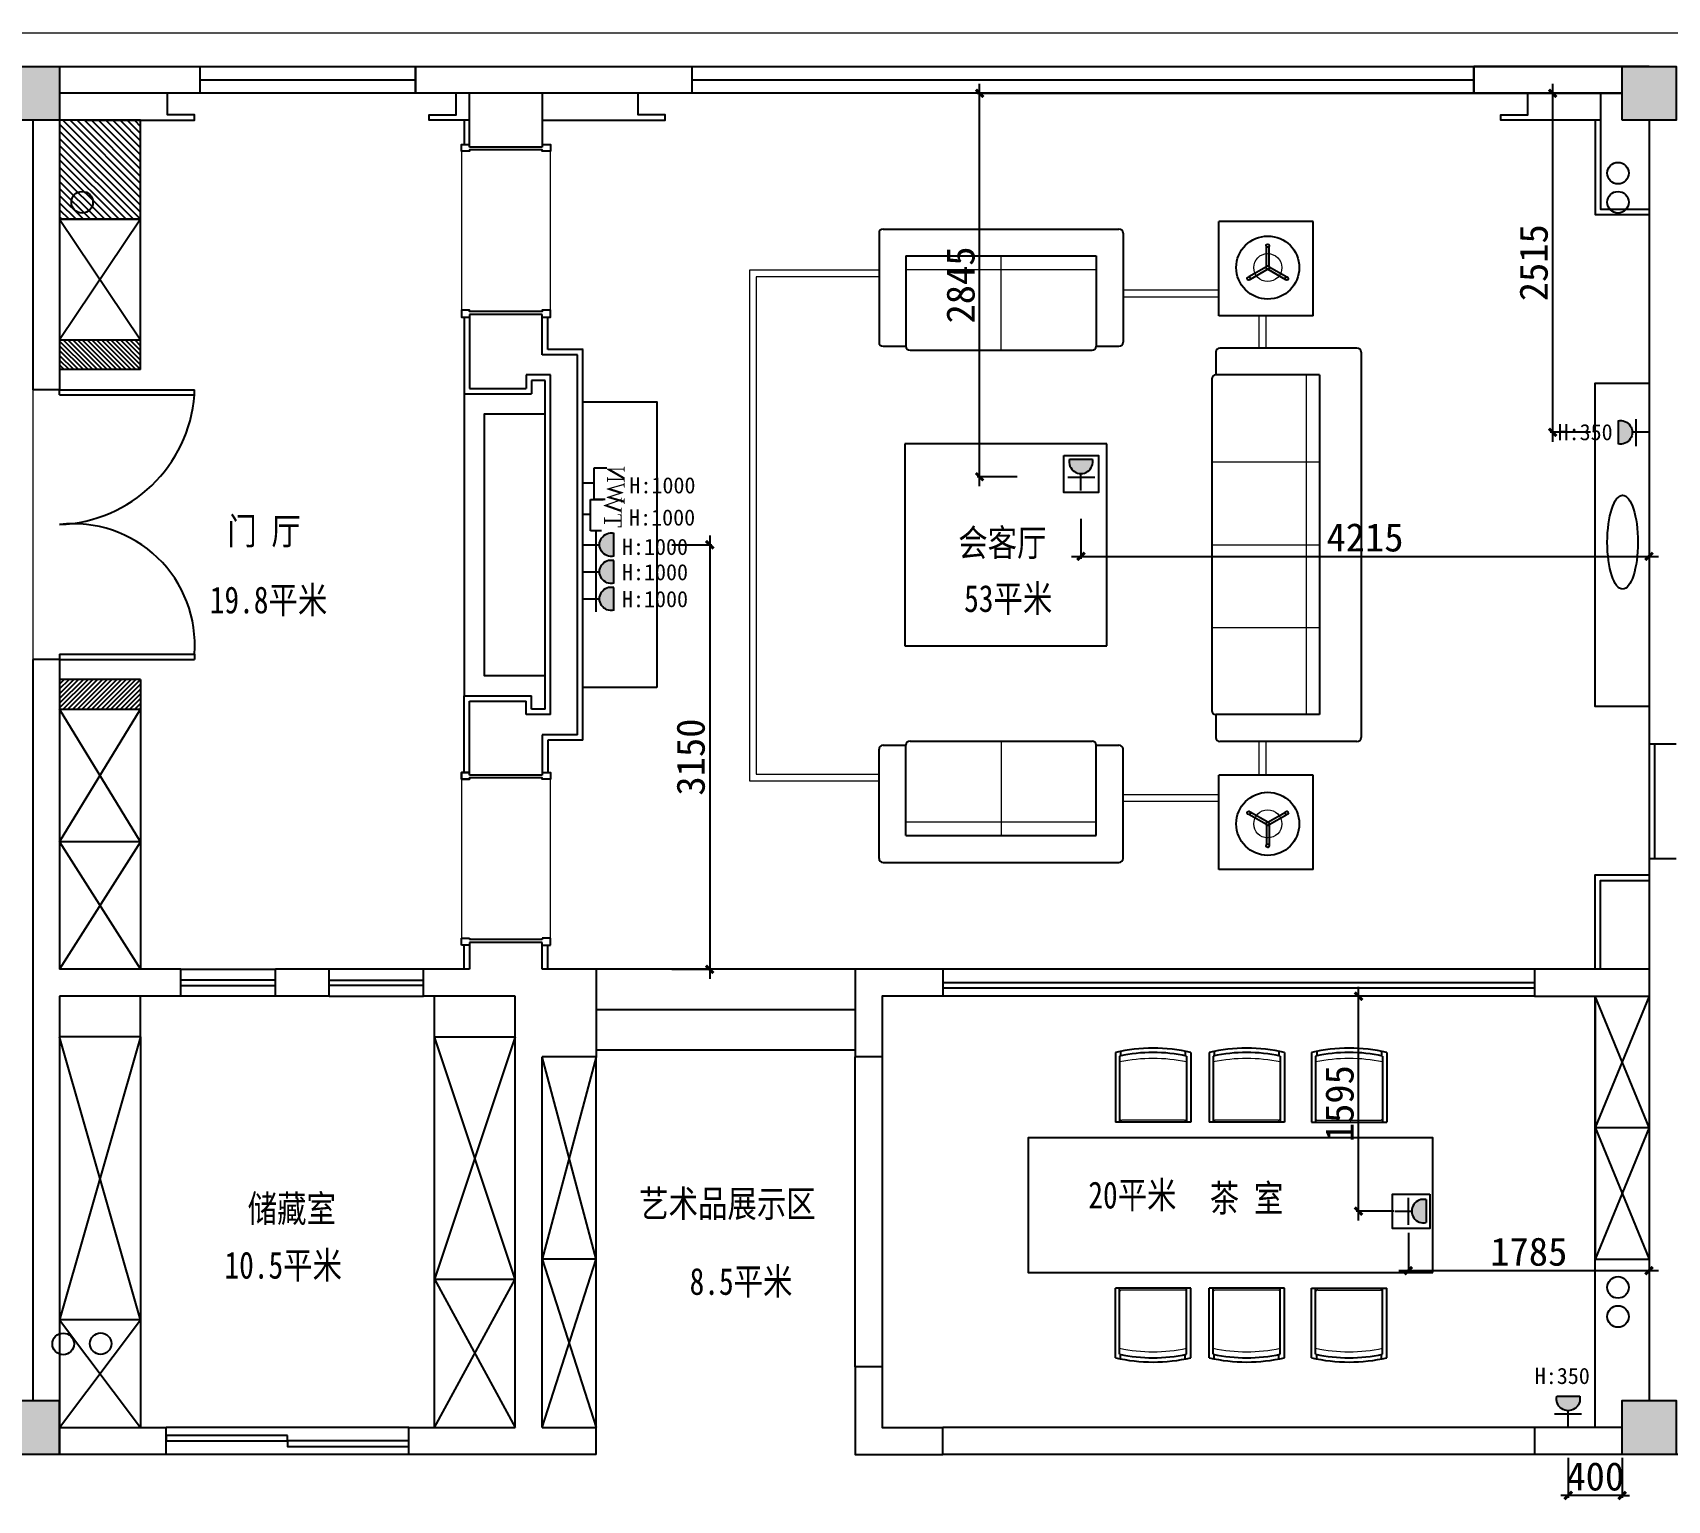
# Model space of a CAD drawing. Header units: millimetres. Extents: x 561810 to 956823, y -438984 to -391712.
# Drawn here: x 878064 to 890189, y -403083 to -392193 of the extents above; entities that cross this region are included whole.
import ezdxf

# ---------------------------------------------------------------- set-up
doc = ezdxf.new("R2010")
doc.units = ezdxf.units.MM
doc.header["$LTSCALE"] = 10
doc.header["$MEASUREMENT"] = 0
doc.linetypes.add('DASHED2', pattern=[9.525, 6.35, -3.175])
doc.linetypes.add('HIDDEN2', pattern=[4.7625, 3.175, -1.5875])
doc.layers.get('0').update_dxf_attribs({"linetype": 'CONTINUOUS'})
doc.layers.get('DEFPOINTS').update_dxf_attribs({"color": 1, "linetype": 'CONTINUOUS'})
for name, color, linetype in [('6-P插座', 4, 'CONTINUOUS'), ('6-P插座图例', 4, 'CONTINUOUS'), ('COLUMN', 7, 'CONTINUOUS'), ('PUB_HATCH', 144, 'CONTINUOUS'), ('WALL', 7, 'CONTINUOUS'), ('WINDOW', 4, 'CONTINUOUS'), ('吊顶字', 250, 'CONTINUOUS'), ('填充', 8, 'CONTINUOUS'), ('墙', 7, 'CONTINUOUS')]:
    doc.layers.add(name, color=color, linetype=linetype)
doc.layers.add('细线', color=250, linetype='CONTINUOUS', lineweight=5)
doc.styles.add('12', font='', dxfattribs={"width": 0.8})
doc.styles.add('321', font='', dxfattribs={"width": 0.85})
doc.styles.add('宋体', font='')
doc.styles.add('施洛华标注样式', font='')
doc.styles.get('12').set_extended_font_data('SimSun')
doc.styles.get('321').set_extended_font_data('SimSun')
doc.styles.get('宋体').set_extended_font_data('SimSun')
doc.styles.get('施洛华标注样式').set_extended_font_data('SimSun')
doc.dimstyles.new('外标尺寸', dxfattribs={"dimscale": 70, "dimtxt": 3, "dimasz": 0.8, "dimexe": 0.25, "dimexo": 1, "dimgap": 0.5, "dimtad": 1, "dimdec": 0, "dimtxsty": '施洛华标注样式', "dimblk": 'ARCHTICK', "dimcen": 1.5, "dimdle": 1, "dimclrd": 250, "dimclre": 250, "dimclrt": 62, "dimadec": 0, "dimazin": 0, "dimtfac": 1, "dimtdec": 0, "dimtix": 1, "dimtmove": 1, "dimatfit": 3, "dimldrblk": 'ARCHTICK', "dimfxl": 0, "dimarcsym": 0})

# ---------------------------------------------------------------- blocks, each defined once
blk = doc.blocks.new('4')
at = {"layer": '6-P插座图例'}
h = blk.add_hatch(color=4, dxfattribs=at)
edge = h.paths.add_edge_path()
edge.add_ellipse((223569, -308614), major_axis=(0, 79.4), ratio=1, start_angle=-12.7447, end_angle=192.7446)
edge.add_line((223586, -308691), (223586, -308536))
at = {"layer": '6-P插座图例', "color": 4}
for p, q in [((223466, -308525), (223466, -308707)), ((223586, -308536), (223586, -308691)), ((223376, -308614), (223490, -308614))]:
    blk.add_line(p, q, dxfattribs=at)
blk.add_ellipse((223569, -308614), major_axis=(0, 79.4), ratio=1, start_param=-0.222437, end_param=3.364029, dxfattribs=at)
blk = doc.blocks.new('tv')
at = {"layer": '6-P插座', "color": 4}
for p, q in [((250557, -52705), (250557, -52613)), ((250323, -52625), (250323, -52705)), ((250323, -52705), (250557, -52705)), ((250445, -52705), (250445, -52769))]:
    blk.add_line(p, q, dxfattribs=at)
at = {"layer": '6-P插座', "color": 4, "insert": (250348, -52474), "char_height": 130.91, "width": 956.89, "attachment_point": 1, "style": '321'}
blk.add_mtext('{\\fDutch801 XBd BT|b0|i0|c0|p18;TV}', dxfattribs=at)
blk = doc.blocks.new('HSDFS')
at = {"layer": '6-P插座', "color": 4}
for p, q in [((449796, -697547), (449704, -697547)), ((449796, -697781), (449796, -697547)), ((449795, -697660), (449887, -697660)), ((449716, -697781), (449796, -697781))]:
    blk.add_line(p, q, dxfattribs=at)
at = {"layer": '6-P插座', "color": 4, "insert": (449571, -697814), "char_height": 130.91, "width": 956.89, "attachment_point": 1, "rotation": 90, "style": '321'}
blk.add_mtext('{\\fDutch801 XBd BT|b0|i0|c0|p18;WN}', dxfattribs=at)
blk = doc.blocks.new('_ARCHTICK')
at = {"color": 0, "linetype": 'ByBlock', "const_width": 0.4}
blk.add_lwpolyline([(-0.5, -0.5), (0.5, 0.5)], dxfattribs=at)
blk = doc.blocks.new('*D34')
at = {"color": 250, "lineweight": -2}
for p, q in [((882806, -395993), (883103, -395993)), ((883086, -395923), (883086, -399213)), ((882806, -399143), (883103, -399143))]:
    blk.add_line(p, q, dxfattribs=at)
at = {"layer": 'DEFPOINTS', "color": 0}
for p in [(882243, -395993), (882517, -399143), (883086, -399143)]:
    blk.add_point(p, dxfattribs=at)
at = {"color": 250, "lineweight": -2, "xscale": 56, "yscale": 56, "zscale": 56}
for p, rotation in [((883086, -395993), 90), ((883086, -399143), 270)]:
    blk.add_blockref('_ARCHTICK', p, dxfattribs=dict(at, rotation=rotation))
at = {"color": 62, "insert": (882946, -397568), "char_height": 210, "attachment_point": 5, "rotation": 90, "style": '施洛华标注样式'}
blk.add_mtext('3150', dxfattribs=at)
blk = doc.blocks.new('*D35')
at = {"color": 250, "lineweight": -2}
for p, q in [((885088, -395558), (885088, -392573)), ((885368, -392643), (885071, -392643)), ((885368, -395488), (885071, -395488))]:
    blk.add_line(p, q, dxfattribs=at)
at = {"layer": 'DEFPOINTS', "color": 0}
for p in [(885088, -392643), (885842, -392643), (885842, -395488)]:
    blk.add_point(p, dxfattribs=at)
at = {"color": 250, "lineweight": -2, "xscale": 56, "yscale": 56, "zscale": 56}
for p, rotation in [((885088, -392643), 90), ((885088, -395488), 270)]:
    blk.add_blockref('_ARCHTICK', p, dxfattribs=dict(at, rotation=rotation))
at = {"color": 62, "insert": (884948, -394065), "char_height": 210, "attachment_point": 5, "rotation": 90, "style": '施洛华标注样式'}
blk.add_mtext('2845', dxfattribs=at)
blk = doc.blocks.new('*D36')
at = {"color": 250, "lineweight": -2}
for p, q in [((885840, -395799), (885840, -396096)), ((890054, -395799), (890054, -396096)), ((885770, -396079), (890124, -396079))]:
    blk.add_line(p, q, dxfattribs=at)
at = {"layer": 'DEFPOINTS', "color": 0}
for p in [(885840, -395490), (890054, -395490), (890054, -396079)]:
    blk.add_point(p, dxfattribs=at)
at = {"color": 250, "lineweight": -2, "xscale": 56, "yscale": 56, "zscale": 56, "rotation": 180}
blk.add_blockref('_ARCHTICK', (885840, -396079), dxfattribs=at)
at = {"color": 250, "lineweight": -2, "xscale": 56, "yscale": 56, "zscale": 56}
blk.add_blockref('_ARCHTICK', (890054, -396079), dxfattribs=at)
at = {"color": 62, "insert": (887947, -395939), "char_height": 210, "attachment_point": 5, "style": '施洛华标注样式'}
blk.add_mtext('4215', dxfattribs=at)
blk = doc.blocks.new('*D37')
at = {"color": 250, "lineweight": -2}
for p, q in [((889339, -395228), (889339, -392573)), ((889619, -392643), (889321, -392643)), ((889619, -395158), (889321, -395158))]:
    blk.add_line(p, q, dxfattribs=at)
at = {"layer": 'DEFPOINTS', "color": 0}
for p in [(889339, -392643), (889801, -392643), (889956, -395158)]:
    blk.add_point(p, dxfattribs=at)
at = {"color": 250, "lineweight": -2, "xscale": 56, "yscale": 56, "zscale": 56}
for p, rotation in [((889339, -392643), 90), ((889339, -395158), 270)]:
    blk.add_blockref('_ARCHTICK', p, dxfattribs=dict(at, rotation=rotation))
at = {"color": 62, "insert": (889199, -393900), "char_height": 210, "attachment_point": 5, "rotation": 90, "style": '施洛华标注样式'}
blk.add_mtext('2515', dxfattribs=at)
blk = doc.blocks.new('*D38')
at = {"color": 250, "lineweight": -2}
for p, q in [((887899, -401008), (887899, -399273)), ((888162, -399343), (887881, -399343)), ((888162, -400938), (887881, -400938))]:
    blk.add_line(p, q, dxfattribs=at)
at = {"layer": 'DEFPOINTS', "color": 0}
for p in [(887899, -399343), (888232, -399343), (888232, -400938)]:
    blk.add_point(p, dxfattribs=at)
at = {"color": 250, "lineweight": -2, "xscale": 56, "yscale": 56, "zscale": 56}
for p, rotation in [((887899, -399343), 90), ((887899, -400938), 270)]:
    blk.add_blockref('_ARCHTICK', p, dxfattribs=dict(at, rotation=rotation))
at = {"color": 62, "insert": (887759, -400140), "char_height": 210, "attachment_point": 5, "rotation": 90, "style": '施洛华标注样式'}
blk.add_mtext('1595', dxfattribs=at)
blk = doc.blocks.new('*D39')
at = {"color": 250, "lineweight": -2}
for p, q in [((888269, -401099), (888269, -401396)), ((890054, -401099), (890054, -401396)), ((888199, -401379), (890124, -401379))]:
    blk.add_line(p, q, dxfattribs=at)
at = {"layer": 'DEFPOINTS', "color": 0}
for p in [(888269, -400939), (890054, -400939), (890054, -401379)]:
    blk.add_point(p, dxfattribs=at)
at = {"color": 250, "lineweight": -2, "xscale": 56, "yscale": 56, "zscale": 56, "rotation": 180}
blk.add_blockref('_ARCHTICK', (888269, -401379), dxfattribs=at)
at = {"color": 250, "lineweight": -2, "xscale": 56, "yscale": 56, "zscale": 56}
blk.add_blockref('_ARCHTICK', (890054, -401379), dxfattribs=at)
at = {"color": 62, "insert": (889162, -401239), "char_height": 210, "attachment_point": 5, "style": '施洛华标注样式'}
blk.add_mtext('1785', dxfattribs=at)
blk = doc.blocks.new('*D874')
at = {"color": 250, "lineweight": -2}
for p, q in [((889455, -402767), (889455, -403065)), ((889854, -402767), (889854, -403065)), ((889455, -403047), (889399, -403047)), ((889854, -403047), (889455, -403047)), ((889854, -403047), (889910, -403047))]:
    blk.add_line(p, q, dxfattribs=at)
at = {"layer": 'DEFPOINTS', "color": 0}
for p in [(889455, -402543), (889854, -402543), (889455, -403047)]:
    blk.add_point(p, dxfattribs=at)
at = {"color": 250, "lineweight": -2, "xscale": 56, "yscale": 56, "zscale": 56}
blk.add_blockref('_ARCHTICK', (889455, -403047), dxfattribs=at)
at = {"color": 250, "lineweight": -2, "xscale": 56, "yscale": 56, "zscale": 56, "rotation": 180}
blk.add_blockref('_ARCHTICK', (889854, -403047), dxfattribs=at)
at = {"color": 62, "insert": (889655, -402907), "char_height": 210, "attachment_point": 5, "style": '施洛华标注样式'}
blk.add_mtext('400', dxfattribs=at)

msp = doc.modelspace()

# ---------------------------------------------------------------- hatches: boundary and pattern name
h = msp.add_hatch()
h.set_pattern_fill('ANSI31', color=250, scale=200, style=0)
h.set_pattern_definition([(135, (878864.32, -394692.755), (17.6777, 17.6777), [])])
h.paths.add_polyline_path([(878264.3, -394692.8), (878264.3, -394472.8), (878864.3, -394472.8), (878864.3, -394692.8)])
h = msp.add_hatch()
h.set_pattern_fill('ANSI31', color=250, scale=200, style=0)
h.set_pattern_definition([(225, (878864.32, -396992.755), (17.6777, -17.6777), [])])
h.paths.add_polyline_path([(878264.3, -396992.8), (878264.3, -397212.8), (878864.3, -397212.8), (878864.3, -396992.8)])
at = {"layer": 'PUB_HATCH'}
h = msp.add_hatch(color=256, dxfattribs=at)
h.paths.add_polyline_path([(877864.3, -392842.8), (877864.3, -392442.8), (878264.3, -392442.8), (878264.3, -392842.8)])
h.paths.add_polyline_path([(889854.3, -392842.8), (889854.3, -392442.8), (890254.3, -392442.8), (890254.3, -392842.8)])
h.paths.add_polyline_path([(889854.3, -402742.8), (889854.3, -402342.8), (890254.3, -402342.8), (890254.3, -402742.8)])
h.paths.add_polyline_path([(877864.3, -402742.8), (877864.3, -402342.8), (878264.3, -402342.8), (878264.3, -402742.8)])
at = {"layer": '墙'}
h = msp.add_hatch(dxfattribs=at)
h.set_pattern_fill('ANSI31', color=250, scale=300, style=0)
h.set_pattern_definition([(135, (878864.32, -393577.755), (26.5165, 26.5165), [])])
h.paths.add_polyline_path([(878864.3, -392842.8), (878264.3, -392842.8), (878264.3, -393577.8), (878864.3, -393577.8)])

# ---------------------------------------------------------------- linework, layer by layer
for p, q in [((880904.3, -392442.8), (880904.3, -392642.8)), ((880904.3, -392442.8), (882954.5, -392442.8)), ((888754.5, -392442.8), (888754.5, -392642.8)), ((882954.5, -392642.8), (880904.3, -392642.8))]:
    msp.add_line(p, q)
at = {"color": 250}
for p, q in [((878864.3, -393577.8), (878264.3, -394472.8)), ((878264.3, -393577.8), (878864.3, -394472.8)), ((878264.3, -398196.3), (878864.3, -397212.8)), ((878864.3, -398196.3), (878264.3, -397212.8)), ((878864.3, -398196.3), (878264.3, -398196.3)), ((878264.3, -398196.3), (878864.3, -399142.8)), ((878864.3, -398196.3), (878264.3, -399142.8)), ((889204.3, -399142.8), (884814.3, -399142.8)), ((889204.3, -399342.8), (884814.3, -399342.8)), ((890054.3, -400317.8), (889654.3, -399342.8)), ((890054.3, -399342.8), (889654.3, -400317.8)), ((884164.4, -402092.8), (884164.4, -399792.8)), ((884364.4, -399792.8), (884364.4, -402092.8)), ((889654.3, -400317.8), (890054.3, -400317.8)), ((890054.3, -400317.8), (889654.3, -401292.8)), ((889654.3, -400317.8), (890054.3, -401292.8)), ((882244.5, -401292.8), (881844.3, -401292.8)), ((889204.3, -402542.8), (884814.3, -402542.8)), ((889204.3, -402742.8), (884814.3, -402742.8))]:
    msp.add_line(p, q, dxfattribs=at)
for points in [[(878864.3, -399642.8), (878264.3, -401742.8), (878864.3, -402542.8)], [(878264.3, -402542.8), (878864.3, -401742.8), (878264.3, -399642.8)], [(881644.3, -399642.8), (881044.3, -401442.8), (881644.3, -402542.8)], [(881044.3, -402542.8), (881644.3, -401442.8), (881044.3, -399642.8)], [(882244.5, -399792.8), (881844.3, -401292.8), (882244.5, -402542.8)], [(881844.3, -402542.8), (882244.5, -401292.8), (881844.3, -399792.8)]]:
    msp.add_lwpolyline(points, dxfattribs=at)
at = {"layer": '6-P插座图例', "color": 4}
for points in [[(885713.9, -395329.5), (885969.9, -395329.5), (885969.9, -395606), (885713.9, -395606)], [(888428.3, -400811.2), (888428.3, -401067.1), (888151.8, -401067.1), (888151.8, -400811.2)]]:
    msp.add_lwpolyline(points, close=True, dxfattribs=at)
at = {"layer": 'COLUMN'}
msp.add_line((878264.3, -402742.8), (878264.3, -402342.8), dxfattribs=at)
at = {"layer": 'WALL'}
for p, q in [((878264.3, -392442.8), (879304.3, -392442.8)), ((879304.3, -392442.8), (879304.3, -392642.8)), ((880904.3, -392642.8), (880904.3, -392442.8)), ((882954.5, -392442.8), (882954.5, -392642.8)), ((885364.2, -392442.8), (889854.3, -392442.8)), ((890054.3, -392442.8), (888754.5, -392442.8)), ((888754.5, -392642.8), (888754.5, -392442.8)), ((879304.3, -392642.8), (878264.3, -392642.8)), ((881304.3, -393042.8), (881304.3, -392642.8)), ((881844.3, -392642.8), (881844.3, -393042.8)), ((885364.2, -392642.8), (889854.3, -392642.8)), ((889854.3, -392642.8), (888754.5, -392642.8)), ((878064.3, -392842.8), (878064.3, -394842.8)), ((878264.3, -392842.8), (878264.3, -394842.8)), ((890054.3, -392842.8), (890054.3, -397472.8)), ((881504.3, -393042.8), (881304.3, -393042.8)), ((881844.3, -393042.8), (881504.3, -393042.8)), ((881304.3, -394282.8), (881304.3, -394832.8)), ((881844.3, -394282.8), (881304.3, -394282.8)), ((881844.3, -394582.8), (881844.3, -394282.8)), ((882106.4, -394582.8), (881844.3, -394582.8)), ((882104.5, -397402.8), (882104.5, -394582.8)), ((881904.5, -394732.8), (881724.5, -394732.8)), ((881724.5, -394732.8), (881724.5, -394832.8)), ((881904.5, -397252.8), (881904.5, -394732.8)), ((878264.3, -394842.8), (878064.3, -394842.8)), ((881304.3, -394832.8), (881724.5, -394832.8)), ((878064.3, -396842.8), (878064.3, -402342.8)), ((878264.3, -396842.8), (878064.3, -396842.8)), ((878264.3, -396842.8), (878264.3, -399142.8)), ((881304.3, -397702.8), (881304.3, -397152.8)), ((881304.3, -397152.8), (881724.5, -397152.8)), ((881724.5, -397252.8), (881724.5, -397152.8)), ((881904.5, -397252.8), (881724.5, -397252.8)), ((882104.5, -397402.8), (881844.3, -397402.8)), ((881844.3, -397402.8), (881844.3, -397702.8)), ((890254.3, -397472.8), (890054.3, -397472.8)), ((881844.3, -397702.8), (881304.3, -397702.8)), ((890054.3, -398322.8), (890054.3, -402342.8)), ((890254.3, -398322.8), (890054.3, -398322.8)), ((881304.3, -398942.8), (881304.3, -399142.8)), ((881504.3, -398942.8), (881304.3, -398942.8)), ((881844.3, -398942.8), (881504.3, -398942.8)), ((881844.3, -399142.8), (881844.3, -398942.8)), ((879164.3, -399142.8), (878264.3, -399142.8)), ((879164.3, -399342.8), (879164.3, -399142.8)), ((880264.3, -399142.8), (879864.3, -399142.8)), ((879864.3, -399342.8), (879864.3, -399142.8)), ((880264.3, -399342.8), (880264.3, -399142.8)), ((881304.3, -399142.8), (880964.3, -399142.8)), ((880964.3, -399342.8), (880964.3, -399142.8)), ((882244.5, -399142.8), (881844.3, -399142.8)), ((882244.5, -399142.8), (882244.5, -399792.8)), ((884814.3, -399142.8), (884814.3, -399342.8)), ((889204.3, -399142.8), (889204.3, -399342.8)), ((890054.3, -399142.8), (889204.3, -399142.8)), ((878264.3, -399342.8), (878264.3, -402342.8)), ((879164.3, -399342.8), (878264.3, -399342.8)), ((880264.3, -399342.8), (879864.3, -399342.8)), ((881644.3, -399342.8), (880964.3, -399342.8)), ((881644.3, -402542.8), (881644.3, -399342.8)), ((889204.3, -399342.8), (890054.3, -399342.8)), ((881844.3, -402542.8), (881844.3, -399792.8)), ((882244.5, -399792.8), (881844.3, -399792.8)), ((884364.4, -399792.8), (884164.4, -399792.8)), ((884364.4, -402092.8), (884164.4, -402092.8)), ((878264.3, -402542.8), (879054.8, -402542.8)), ((879054.8, -402742.8), (879054.8, -402542.8)), ((880854.6, -402742.8), (880854.6, -402542.8)), ((880854.6, -402542.8), (881644.3, -402542.8)), ((881844.3, -402542.8), (882244.5, -402542.8)), ((882244.5, -402742.8), (882244.5, -402542.8)), ((884814.3, -402742.8), (884814.3, -402542.8)), ((889854.3, -402542.8), (889204.3, -402542.8)), ((889204.3, -402542.8), (889204.3, -402742.8)), ((879054.8, -402742.8), (877864.3, -402742.8)), ((882244.5, -402742.8), (880854.6, -402742.8)), ((890834.3, -402742.8), (889204.3, -402742.8))]:
    msp.add_line(p, q, dxfattribs=at)
for points in [[(877864.3, -392842.8), (877864.3, -392442.8), (878264.3, -392442.8), (878264.3, -392842.8), (877864.3, -392842.8)], [(889854.3, -392842.8), (889854.3, -392442.8), (890254.3, -392442.8), (890254.3, -392842.8), (889854.3, -392842.8)], [(884814.3, -399142.8), (884164.4, -399142.8), (884164.4, -399792.8)], [(884814.3, -399342.8), (884364.4, -399342.8), (884364.4, -399792.8)], [(884164.4, -402092.8), (884164.4, -402742.8), (884814.3, -402742.8)], [(884364.4, -402092.8), (884364.4, -402542.8), (884814.3, -402542.8)], [(877864.3, -402742.8), (877864.3, -402342.8), (878264.3, -402342.8), (878264.3, -402742.8), (877864.3, -402742.8)], [(889854.3, -402742.8), (889854.3, -402342.8), (890254.3, -402342.8), (890254.3, -402742.8), (889854.3, -402742.8)]]:
    msp.add_lwpolyline(points, dxfattribs=at)
at = {"layer": 'WINDOW'}
for p, q in [((879304.3, -392442.8), (880904.3, -392442.8)), ((882954.5, -392442.8), (888754.5, -392442.8)), ((879304.3, -392542.8), (880904.3, -392542.8)), ((882954.5, -392542.8), (888754.5, -392542.8)), ((880904.3, -392642.8), (879304.3, -392642.8)), ((888754.5, -392642.8), (882954.5, -392642.8)), ((878264.3, -394880.3), (878264.3, -394842.8)), ((878264.3, -396805.3), (878264.3, -396842.8)), ((890054.3, -397472.8), (890054.3, -398322.8)), ((890094.3, -397472.8), (890094.3, -398322.8)), ((879164.3, -399142.8), (879864.3, -399142.8)), ((880964.3, -399142.8), (880264.3, -399142.8)), ((879864.3, -399222.8), (879164.3, -399222.8)), ((879164.3, -399262.8), (879864.3, -399262.8)), ((880264.3, -399222.8), (880964.3, -399222.8)), ((880964.3, -399262.8), (880264.3, -399262.8)), ((889204.3, -399242.8), (884814.3, -399242.8)), ((879864.3, -399342.8), (879164.3, -399342.8)), ((880264.3, -399342.8), (880964.3, -399342.8)), ((889204.3, -399282.8), (884814.3, -399282.8))]:
    msp.add_line(p, q, dxfattribs=at)
at = {"layer": 'WINDOW', "color": 250}
for p, q in [((878264.3, -394842.8), (879264.6, -394842.8)), ((878264.3, -394880.3), (879264.6, -394880.3)), ((879264.6, -394880.3), (879264.6, -394842.8)), ((878264.3, -396805.3), (879264.6, -396805.3)), ((878264.3, -396842.8), (879264.6, -396842.8)), ((879264.6, -396805.3), (879264.6, -396842.8))]:
    msp.add_line(p, q, dxfattribs=at)
at = {"layer": 'WINDOW'}
for points in [[(879954.6, -402602.8), (879054.6, -402602.8), (879054.6, -402642.8), (879954.6, -402642.8), (879954.6, -402602.8)], [(880854.6, -402642.8), (879954.6, -402642.8), (879954.6, -402682.8), (880854.6, -402682.8), (880854.6, -402642.8)]]:
    msp.add_lwpolyline(points, dxfattribs=at)
for centre in [(889823.8, -393234.9), (878431.2, -393450.9), (889823.8, -393450.9), (889823.8, -401503.4), (889823.8, -401719.4), (878290.8, -401922.8, -2150003), (878568.8, -401920.8, -2150003)]:
    msp.add_circle(centre, 80, dxfattribs=at)
at = {"layer": 'WINDOW', "color": 250}
for centre, radius, start, end in [((878223.5, -394799.6), 1044, 272.24162, 355.56845), ((878366.8, -396737), 900.1, 355.64995, 96.53998)]:
    msp.add_arc(centre, radius, start, end, dxfattribs=at)
at = {"layer": '填充', "color": 142, "ltscale": 0.01}
for p, q in [((878864.3, -392842.8), (878464.3, -392842.8)), ((881264.3, -392842.8), (881264.3, -393022.8)), ((881264.3, -394302.8), (881264.3, -394872.8)), ((881884.3, -394542.8), (881884.3, -394302.8)), ((882146.4, -394542.8), (881884.3, -394542.8)), ((882144.5, -397442.8), (882144.5, -394542.8)), ((881864.5, -394772.8), (881764.5, -394772.8)), ((881764.5, -394772.8), (881764.5, -394872.8)), ((881864.5, -397212.8), (881864.5, -394772.8)), ((881264.3, -394872.8), (881764.5, -394872.8)), ((881264.3, -397682.8), (881264.3, -397112.8)), ((881264.3, -397112.8), (881764.5, -397112.8)), ((881764.5, -397212.8), (881764.5, -397112.8)), ((881864.5, -397212.8), (881764.5, -397212.8)), ((882144.5, -397442.8), (881884.3, -397442.8)), ((881884.3, -397442.8), (881884.3, -397682.8)), ((881304.3, -397682.8), (881244.3, -397682.8)), ((881244.3, -397682.8), (881244.3, -397732.8)), ((881844.3, -397682.8), (881904.3, -397682.8)), ((881904.3, -397682.8), (881904.3, -397732.8)), ((881244.3, -397732.8), (881304.3, -397732.8)), ((881844.3, -397722.8), (881304.3, -397722.8)), ((881304.3, -397732.8), (881304.3, -397722.8)), ((881844.3, -397732.8), (881844.3, -397722.8)), ((881904.3, -397732.8), (881844.3, -397732.8)), ((881244.3, -398912.8), (881304.3, -398912.8)), ((881244.3, -398962.8), (881244.3, -398912.8)), ((881304.3, -398962.8), (881244.3, -398962.8)), ((881264.3, -399142.8), (881264.3, -398962.8)), ((881304.3, -398912.8), (881304.3, -398922.8)), ((881844.3, -398922.8), (881304.3, -398922.8)), ((881904.3, -398912.8), (881844.3, -398912.8)), ((881844.3, -398912.8), (881844.3, -398922.8)), ((881844.3, -398962.8), (881904.3, -398962.8)), ((881884.3, -399142.8), (881884.3, -398962.8)), ((881904.3, -398962.8), (881904.3, -398912.8))]:
    msp.add_line(p, q, dxfattribs=at)
at = {"layer": '填充', "color": 250, "ltscale": 0.01}
for p, q in [((878864.3, -393577.8), (878864.3, -392842.8)), ((878864.3, -393577.8), (878264.3, -393577.8)), ((878864.3, -394642.8), (878864.3, -393577.8)), ((884342, -393679.7), (884342, -394489.7)), ((884372, -393649.7), (886122, -393649.7)), ((886152, -393679.7), (886152, -394489.7)), ((886862.9, -394293.9), (886862.9, -393593.9)), ((887562.9, -393593.9), (886862.9, -393593.9)), ((887562.9, -394293.9), (887562.9, -393593.9)), ((887215.2, -393929.9), (887215.2, -393779.2)), ((887236, -393929.9), (887236, -393779.2)), ((884542, -393849.7), (885952, -393849.7)), ((884542, -393849.7), (884542, -394519.7)), ((885952, -393849.7), (885952, -394519.7)), ((887215.2, -393929.9), (887084.7, -394005.2)), ((887215.2, -393929.9), (887084.7, -394005.2)), ((887236, -393929.9), (887366.5, -394005.2)), ((887236, -393929.9), (887366.5, -394005.2)), ((887225.6, -393947.9), (887095.1, -394023.2)), ((887225.6, -393947.9), (887356.1, -394023.2)), ((887562.9, -394293.9), (886862.9, -394293.9)), ((878264.3, -394472.8), (878864.3, -394472.8)), ((884372, -394519.7), (884542, -394519.7)), ((885952, -394519.7), (886122, -394519.7)), ((887298.8, -394532.8), (886870.5, -394532.8)), ((887887.5, -394532.8), (887212.9, -394532.8)), ((878864.3, -394692.8), (878864.3, -394592.8)), ((884572, -394549.7), (885922, -394549.7)), ((886840.5, -394562.8), (886840.5, -394732.8)), ((887917.5, -394562.8), (887917.5, -397422.8)), ((878864.3, -394692.8), (878264.3, -394692.8)), ((886810.5, -394762.8), (886810.5, -397222.8)), ((887610.5, -394732.8), (886840.5, -394732.8)), ((887610.5, -394732.8), (887610.5, -397252.8)), ((881264.3, -394872.8), (881264.3, -397112.8)), ((886033, -395242.8), (884533, -395242.8)), ((884533, -395242.8), (884533, -396742.8)), ((886033, -396742.8), (886033, -395242.8)), ((884533, -396742.8), (886033, -396742.8)), ((878864.3, -396992.8), (878264.3, -396992.8)), ((878864.3, -396992.8), (878864.3, -397092.8)), ((878864.3, -397042.8), (878864.3, -399142.8)), ((878264.3, -397212.8), (878864.3, -397212.8)), ((886840.5, -397252.8), (886840.5, -397422.8)), ((887610.5, -397252.8), (886840.5, -397252.8)), ((884572, -397449.8), (885922, -397449.8)), ((887887.5, -397452.8), (886870.5, -397452.8)), ((884342, -398319.8), (884342, -397509.8)), ((884372, -397479.8), (884542, -397479.8)), ((884542, -398149.8), (884542, -397479.8)), ((885952, -397479.8), (886122, -397479.8)), ((885952, -398149.8), (885952, -397479.8)), ((886152, -398319.8), (886152, -397509.8)), ((887562.9, -397702.9), (886862.9, -397702.9)), ((886862.9, -398402.9), (886862.9, -397702.9)), ((887562.9, -398402.9), (887562.9, -397702.9)), ((887215.2, -398069.6), (887084.7, -397994.3)), ((887215.2, -398069.6), (887084.7, -397994.3)), ((887225.6, -398051.6), (887095.1, -397976.3)), ((887225.6, -398051.6), (887356.1, -397976.3)), ((887236, -398069.6), (887366.5, -397994.3)), ((887236, -398069.6), (887366.5, -397994.3)), ((884542, -398149.8), (885952, -398149.8)), ((887215.2, -398069.6), (887215.2, -398220.3)), ((887236, -398069.6), (887236, -398220.3)), ((884372, -398349.8), (886122, -398349.8)), ((887562.9, -398402.9), (886862.9, -398402.9)), ((884164.4, -399142.8), (882244.5, -399142.8)), ((878864.3, -399642.8), (878864.3, -399342.8)), ((881044.3, -399642.8), (881044.3, -399342.8)), ((889654.3, -399342.8), (889654.3, -401292.8)), ((884164.4, -399442.8), (882244.5, -399442.8)), ((878864.3, -399642.8), (878264.3, -399642.8)), ((878864.3, -399642.8), (878864.3, -402542.8)), ((881044.3, -402542.8), (881044.3, -399642.8)), ((881044.3, -399642.8), (881644.3, -399642.8)), ((884164.4, -399742.8), (882244.5, -399742.8)), ((886095.9, -399760.3), (886095.9, -400277.1)), ((886134.5, -399751.9), (886134.5, -399784.6)), ((886613.9, -399751.6), (886613.9, -399784.2)), ((886654.5, -399760.3), (886654.5, -400277.1)), ((886790.1, -399760.3), (886790.1, -400277.1)), ((886828.7, -399751.9), (886828.7, -399784.6)), ((887308.1, -399751.6), (887308.1, -399784.2)), ((887348.6, -399760.3), (887348.6, -400277.1)), ((887549.6, -399760.3), (887549.6, -400277.1)), ((887590.2, -399751.6), (887590.2, -399784.2)), ((888069.6, -399751.9), (888069.6, -399784.6)), ((888108.2, -399760.3), (888108.2, -400277.1)), ((882244.5, -402542.8), (882244.5, -399792.8)), ((886126.5, -399786.3), (886126.5, -400277.1)), ((886623.9, -399786.3), (886623.9, -400277.1)), ((886820.6, -399786.3), (886820.6, -400277.1)), ((887318.1, -399786.3), (887318.1, -400277.1)), ((887580.2, -399786.3), (887580.2, -400277.1)), ((888077.6, -399786.3), (888077.6, -400277.1)), ((886654.5, -400277.1), (886095.9, -400277.1)), ((887348.6, -400277.1), (886790.1, -400277.1)), ((887549.6, -400277.1), (888108.2, -400277.1)), ((889654.3, -401292.8), (890054.3, -401292.8)), ((881044.3, -401442.8), (881644.3, -401442.8)), ((886095.9, -402025.2), (886095.9, -401508.4)), ((886654.5, -401508.4), (886095.9, -401508.4)), ((886126.5, -401999.2), (886126.5, -401508.4)), ((886623.9, -401999.2), (886623.9, -401508.4)), ((886654.5, -402025.2), (886654.5, -401508.4)), ((887348.6, -401508.4), (886790.1, -401508.4)), ((886790.1, -402025.2), (886790.1, -401508.4)), ((886820.6, -401999.2), (886820.6, -401508.4)), ((887318.1, -401999.2), (887318.1, -401508.4)), ((887348.6, -402025.2), (887348.6, -401508.4)), ((887549.6, -402025.2), (887549.6, -401508.4)), ((887549.6, -401508.4), (888108.2, -401508.4)), ((887580.2, -401999.2), (887580.2, -401508.4)), ((888077.6, -401999.2), (888077.6, -401508.4)), ((888108.2, -402025.2), (888108.2, -401508.4)), ((878864.3, -401742.8), (878264.3, -401742.8)), ((886134.5, -402033.6), (886134.5, -402000.9)), ((886613.9, -402033.9), (886613.9, -402001.3)), ((886828.7, -402033.6), (886828.7, -402000.9)), ((887308.1, -402033.9), (887308.1, -402001.3)), ((887590.2, -402033.9), (887590.2, -402001.3)), ((888069.6, -402033.6), (888069.6, -402000.9))]:
    msp.add_line(p, q, dxfattribs=at)
at = {"layer": '填充', "color": 142, "ltscale": 0.01}
for points in [[(878464.3, -392842.8), (879264.3, -392842.8), (879264.3, -392802.8), (879064.3, -392802.8), (879064.3, -392642.8)], [(881304.3, -392842.8), (881004.3, -392842.8), (881004.3, -392802.8), (881204.3, -392802.8), (881204.3, -392642.8)], [(881844.3, -392842.8), (882755.7, -392842.8), (882755.7, -392802.8), (882555.7, -392802.8), (882555.7, -392642.8)], [(889694.3, -392842.8), (888954.5, -392842.8), (888954.5, -392802.8), (889154.5, -392802.8), (889154.5, -392642.8)], [(889694.3, -392642.8), (889694.3, -393502.8), (890054.3, -393502.8)], [(889654.3, -392842.8), (889654.3, -393542.8), (890054.3, -393542.8)], [(881844.3, -393022.8), (881904.3, -393022.8), (881904.3, -393072.8), (881844.3, -393072.8), (881844.3, -393062.8), (881304.3, -393062.8), (881304.3, -393072.8), (881244.3, -393072.8), (881244.3, -393022.8), (881304.3, -393022.8)], [(881844.3, -394302.8), (881904.3, -394302.8), (881904.3, -394252.8), (881844.3, -394252.8), (881844.3, -394262.8), (881304.3, -394262.8), (881304.3, -394252.8), (881244.3, -394252.8), (881244.3, -394302.8), (881304.3, -394302.8)], [(881844.3, -397682.8), (881904.3, -397682.8), (881904.3, -397732.8), (881844.3, -397732.8), (881844.3, -397722.8), (881304.3, -397722.8), (881304.3, -397732.8), (881244.3, -397732.8), (881244.3, -397682.8), (881304.3, -397682.8)], [(889654.3, -399142.8), (889654.3, -398442.8), (890054.3, -398442.8)], [(889694.3, -399142.8), (889694.3, -398482.8), (890054.3, -398482.8)]]:
    msp.add_lwpolyline(points, dxfattribs=at)
at = {"layer": '填充', "color": 250, "ltscale": 0.01}
for points in [[(878864.3, -392842.8), (878264.3, -392842.8), (878264.3, -393577.8), (878864.3, -393577.8)], [(881864.5, -395022.8), (881414.3, -395022.8), (881414.3, -396962.8), (881864.5, -396962.8)], [(882694.5, -397052.8), (882144.5, -397052.8), (882144.5, -394932.8), (882694.5, -394932.8)]]:
    msp.add_lwpolyline(points, close=True, dxfattribs=at)
for points in [[(890054.3, -394792.8), (890054.3, -397192.8), (889654.3, -397192.8), (889654.3, -394792.8), (890054.3, -394792.8)], [(889654.3, -402542.8), (889654.3, -402542.8), (889654.3, -399342.8), (889654.3, -399342.8)], [(888449.4, -401392.8), (888449.4, -400392.8), (885449.4, -400392.8), (885449.4, -401392.8), (888449.4, -401392.8)]]:
    msp.add_lwpolyline(points, dxfattribs=at)
for centre, radius in [((887225.6, -393935.9), 234), ((887225.6, -393773.2), 12), ((887225.6, -393935.9), 12), ((887084.7, -394017.2), 12), ((887366.5, -394017.2), 12), ((887225.6, -398063.6), 234), ((887084.7, -397982.3), 12), ((887225.6, -398063.6), 12), ((887366.5, -397982.3), 12), ((887225.6, -398226.3), 12)]:
    msp.add_circle(centre, radius, dxfattribs=at)
for centre, radius, start, end in [((884372, -393679.7), 30, 90, 180), ((886122, -393679.7), 30, 0, 90), ((884372, -394489.7), 30, 180, 270), ((884572, -394519.7), 30, 180, 270), ((885922, -394519.7), 30, 270, 0), ((886122, -394489.7), 30, 270, 0), ((886870.5, -394562.8), 30, 90, 180), ((887887.5, -394562.8), 30, 0, 90), ((886840.5, -394762.8), 30, 90, 180), ((886840.5, -397222.8), 30, 180, 270), ((884572, -397479.8), 30, 90, 180), ((885922, -397479.8), 30, 0, 90), ((886870.5, -397422.8), 30, 180, 270), ((887887.5, -397422.8), 30, 270, 0), ((884372, -397509.8), 30, 90, 180), ((886122, -397509.8), 30, 0, 90), ((884372, -398319.8), 30, 180, 270), ((886122, -398319.8), 30, 270, 0), ((886375.2, -400963), 1234.7, 76.92708, 103.07292), ((886375.2, -400963), 1202.7, 78.06513, 101.93487), ((887069.4, -400963), 1234.7, 76.92708, 103.07292), ((887069.4, -400963), 1202.7, 78.06513, 101.93487), ((887828.9, -400963), 1234.7, 76.92708, 103.07292), ((887828.9, -400963), 1202.7, 78.06513, 101.93487), ((886375.2, -400822.5), 1234.7, 256.92708, 283.07292), ((886375.2, -400822.5), 1202.7, 258.06513, 281.93487), ((887069.4, -400822.5), 1234.7, 256.92708, 283.07292), ((887069.4, -400822.5), 1202.7, 258.06513, 281.93487), ((887828.9, -400822.5), 1234.7, 256.92708, 283.07292), ((887828.9, -400822.5), 1202.7, 258.06513, 281.93487)]:
    msp.add_arc(centre, radius, start, end, dxfattribs=at)
msp.add_ellipse((889857.8, -395973.8), major_axis=(0, -348.2), ratio=0.3256612, dxfattribs=at)
at = {"layer": '墙', "color": 250}
for p, q in [((880854.6, -402542.8), (879054.8, -402542.8)), ((880854.6, -402742.8), (879054.8, -402742.8))]:
    msp.add_line(p, q, dxfattribs=at)
at = {"layer": '细线', "color": 250, "lineweight": 5}
for p, q in [((875444.3, -392192.8), (892684.3, -392192.8)), ((881244.3, -393062.8), (881244.3, -394282.8)), ((881904.3, -394282.8), (881904.3, -393062.8)), ((885247, -394549.7), (885247, -393849.7)), ((884342, -393954.3), (883381.2, -393954.3)), ((883381.2, -393954.3), (883381.2, -397745.2)), ((884342, -394004.3), (883431.2, -394004.3)), ((883431.2, -394004.3), (883431.2, -397695.2)), ((884542, -393949.7), (885952, -393949.7)), ((886862.9, -394104.3), (886152, -394104.3)), ((886862.9, -394154.3), (886152, -394154.3)), ((887162.9, -394532.8), (887162.9, -394293.9)), ((887212.9, -394532.8), (887212.9, -394293.9)), ((887510.5, -394732.8), (887510.5, -397252.8)), ((878064.3, -394842.8), (878064.3, -396842.8)), ((886810.5, -395377.8), (887610.5, -395377.8)), ((886810.5, -395992.8), (887610.5, -395992.8)), ((886810.5, -396607.8), (887610.5, -396607.8)), ((885247, -397449.8), (885247, -398149.8)), ((887162.9, -397705.6), (887162.9, -397452.8)), ((887212.9, -397705.6), (887212.9, -397452.8)), ((883431.2, -397695.2), (884342, -397695.2)), ((881244.3, -397702.8), (881244.3, -398912.8)), ((881904.3, -398912.8), (881904.3, -397702.8)), ((883381.2, -397745.2), (884342, -397745.2)), ((886152, -397845.2), (886862.9, -397845.2)), ((886152, -397895.2), (886862.9, -397895.2)), ((884542, -398049.8), (885952, -398049.8)), ((886607.9, -400262.5), (886142.5, -400262.5)), ((887302.1, -400262.5), (886836.6, -400262.5)), ((887596.2, -400262.5), (888061.6, -400262.5)), ((886607.9, -401523), (886142.5, -401523)), ((887302.1, -401523), (886836.6, -401523)), ((887596.2, -401523), (888061.6, -401523))]:
    msp.add_line(p, q, dxfattribs=at)
for centre in [(887225.6, -393935.9), (887225.6, -398063.6)]:
    msp.add_circle(centre, 104, dxfattribs=at)
for centre, radius, start, end in [((886375.2, -401007.3), 1202.7, 78.06513, 101.93487), ((887069.4, -401007.3), 1202.7, 78.06513, 101.93487), ((887828.9, -401007.3), 1202.7, 78.06513, 101.93487), ((886142.5, -400246.5), 16, 180, 270), ((886607.9, -400246.5), 16, 270, 0), ((886836.6, -400246.5), 16, 180, 270), ((887302.1, -400246.5), 16, 270, 0), ((887596.2, -400246.5), 16, 180, 270), ((888061.6, -400246.5), 16, 270, 360), ((886142.5, -401539), 16, 90, 180), ((886607.9, -401539), 16, 360, 90), ((886836.6, -401539), 16, 90, 180), ((887302.1, -401539), 16, 360, 90), ((887596.2, -401539), 16, 90, 180), ((888061.6, -401539), 16, 0, 90), ((886375.2, -400778.2), 1202.7, 258.06513, 281.93487), ((887069.4, -400778.2), 1202.7, 258.06513, 281.93487), ((887828.9, -400778.2), 1202.7, 258.06513, 281.93487)]:
    msp.add_arc(centre, radius, start, end, dxfattribs=at)

# ---------------------------------------------------------------- block references
at = {"layer": '6-P插座', "color": 250, "linetype": 'DASHED2', "ltscale": 100, "xscale": -1.099999999627471, "yscale": 1.100000000093132, "zscale": 1.1}
msp.add_blockref('4', (1135768.4, -55682.9), dxfattribs=at)
at = {"layer": '6-P插座', "color": 250, "linetype": 'DASHED2', "ltscale": 100, "xscale": -1}
msp.add_blockref('HSDFS', (1332026.3, 302124.4), dxfattribs=at)
at = {"layer": '6-P插座', "color": 250, "linetype": 'DASHED2', "ltscale": 100, "xscale": -1, "rotation": 270}
msp.add_blockref('tv', (934908.1, -646213.5), dxfattribs=at)
at = {"layer": '6-P插座', "color": 250, "linetype": 'DASHED2', "ltscale": 100, "xscale": -1.099999999627471, "yscale": 1.100000000093132, "zscale": 1.1}
for p, rotation in [((636430.4, -735467.6), 180), ((636430.4, -735668.3), 180), ((636430.4, -735868.9), 180), ((1228929.6, -648256.8), 270)]:
    msp.add_blockref('4', p, dxfattribs=dict(at, rotation=rotation))
at = {"layer": '6-P插座图例', "color": 250, "xscale": 1.102196296211332, "yscale": 1.102196296211332, "zscale": 1.102196296211332, "rotation": 90}
msp.add_blockref('4', (545686.9, -641793.4), dxfattribs=at)
at = {"layer": '6-P插座图例', "color": 250, "xscale": 1.102196296211332, "yscale": 1.102196296211332, "zscale": 1.102196296211332}
msp.add_blockref('4', (641964.5, -60784.1), dxfattribs=at)

# ---------------------------------------------------------------- texts
at = {"layer": '吊顶字', "color": 4, "linetype": 'HIDDEN2', "lineweight": 13, "ltscale": 0.13, "char_height": 120, "width": 1161.29, "attachment_point": 7, "style": '宋体'}
for s, insert in [('H:350', (889375.5, -395218.8)), ('H:1000', (882490.7, -395613.3)), ('H:1000', (882488.4, -395852)), ('H:1000', (882435.6, -396069.9)), ('H:1000', (882435.6, -396258.1)), ('H:1000', (882435.6, -396457.7)), ('H:350', (889206.4, -402222))]:
    msp.add_mtext(s, dxfattribs=dict(at, insert=insert))
at = {"layer": '填充', "color": 250, "ltscale": 0.01, "style": '12', "width": 0.8}
for s, p in [('门 厅', (879507.5, -395991.1)), ('会客厅', (884929.7, -396077.4)), ('19.8平米', (879377.8, -396501.6)), ('53平米', (884973.3, -396491.1)), ('20平米', (885894.6, -400917.6)), ('茶 室', (886795.2, -400941)), ('储藏室', (879659, -401018.4)), ('艺术品展示区', (882562.8, -400981.8)), ('10.5平米', (879486.9, -401438.1)), ('8.5平米', (882937.1, -401558.6))]:
    msp.add_text(s, height=200, dxfattribs=at).set_placement(p)

# ---------------------------------------------------------------- dimensions: what is measured, and where the dimension line sits
at = {"color": 1}
for base, p1, p2, picture, middle in [((885088, -392642.8), (885842, -395487.8), (885842, -392642.8), '*D35', (884948, -394065.3)), ((889338.8, -392642.8), (889955.6, -395157.8), (889801.3, -392642.8), '*D37', (889198.8, -393900.3)), ((883085.8, -399142.8), (882243.2, -395992.8), (882516.7, -399142.8), '*D34', (882945.8, -397567.8)), ((887898.6, -399342.8), (888231.5, -400937.8), (888231.5, -399342.8), '*D38', (887758.6, -400140.3))]:
    dim = msp.add_linear_dim(base=base, p1=p1, p2=p2, angle=90, dimstyle='外标尺寸', dxfattribs=at)
    dim.commit()
    dim.dimension.update_dxf_attribs({"geometry": picture, "text_midpoint": middle})
for base, p1, p2, picture, middle in [((890054.3, -396078.7), (885839.5, -395489.8), (890054.3, -395489.8), '*D36', (887946.9, -395938.7)), ((890054.3, -401378.9), (888269.1, -400939.2), (890054.3, -400939.2), '*D39', (889161.7, -401238.9)), ((889454.7, -403047.3), (889854.3, -402542.8), (889454.7, -402542.8), '*D874', (889654.5, -402907.3))]:
    dim = msp.add_linear_dim(base=base, p1=p1, p2=p2, dimstyle='外标尺寸', dxfattribs=at)
    dim.commit()
    dim.dimension.update_dxf_attribs({"geometry": picture, "text_midpoint": middle})

doc.saveas('drawing.dxf')
